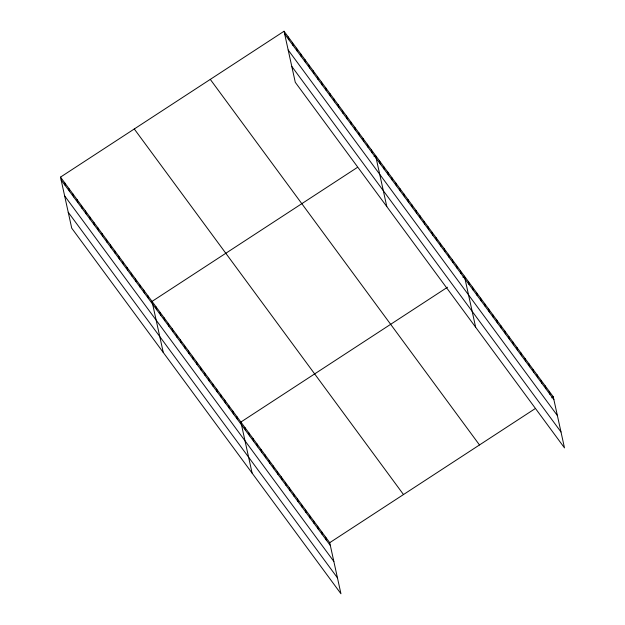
<?xml version="1.0" encoding="UTF-8"?>
<svg xmlns="http://www.w3.org/2000/svg" width="625" height="625" viewBox="0 0 625 625"><rect width="100%" height="100%" fill="white"/><g stroke="black" fill="none" stroke-linecap="round" stroke-linejoin="round"><path stroke-width="0.94" d="M60.508 177.117L329.719 542.688L340.945 593.75L71.734 228.18L60.508 177.117L284.055 31.25L553.266 396.82L564.492 447.883L295.281 82.312L284.055 31.25M357.141 167.578L152.039 301.406L163.266 352.477M374.047 156.547L375.586 155.547L386.812 206.609M447.523 287.211L240.883 422.047L252.109 473.109M462.891 277.188L464.422 276.18L475.656 327.25M329.719 542.688L534.82 408.852M551.727 397.82L553.266 396.82M284.68 34.086L553.891 399.656M288.18 50L557.391 415.57M291.781 66.398L560.992 431.969M210.281 79.383L479.492 444.953M134.281 128.977L403.492 494.547M61.133 179.945L330.344 545.516M64.633 195.867L333.844 561.438M68.234 212.266L337.445 577.836M549.227 391.336L549.852 394.172M545.188 385.852L545.812 388.688M541.148 380.367L541.773 383.203M537.109 374.883L537.734 377.719M533.07 369.406L533.695 372.234M529.039 363.922L529.656 366.75M525 358.438L525.617 361.266M520.961 352.953L521.586 355.789M516.922 347.469L517.547 350.305M512.883 341.984L513.508 344.82M508.844 336.5L509.469 339.336M504.805 331.016L505.43 333.852M500.766 325.531L501.391 328.367M496.734 320.055L497.352 322.883M492.695 314.57L493.313 317.398M488.656 309.086L489.273 311.914M484.617 303.602L485.242 306.43M480.578 298.117L481.203 300.953M476.539 292.633L477.164 295.469M472.5 287.148L473.125 289.984M468.461 281.664L469.086 284.5M460.391 270.695L461.008 273.531M456.352 265.219L456.969 268.047M452.312 259.734L452.938 262.562M448.273 254.25L448.898 257.078M444.234 248.766L444.859 251.594M440.195 243.281L440.82 246.117M436.156 237.797L436.781 240.633M432.117 232.312L432.742 235.148M428.078 226.828L428.703 229.664M424.047 221.344L424.664 224.18M420.008 215.859L420.625 218.695M415.969 210.383L416.594 213.211M411.93 204.898L412.555 207.727M407.891 199.414L408.516 202.242M403.852 193.93L404.477 196.766M399.812 188.445L400.437 191.281M395.773 182.961L396.398 185.797M391.742 177.477L392.359 180.312M387.703 171.992L388.32 174.828M383.664 166.508L384.281 169.344M379.625 161.031L380.25 163.859M371.422 149.891L372.047 152.727M367.266 144.242L367.891 147.078M363.102 138.594L363.727 141.43M358.945 132.945L359.57 135.781M354.781 127.297L355.406 130.125M350.625 121.648L351.242 124.477M346.461 115.992L347.086 118.828M342.305 110.344L342.922 113.18M338.141 104.695L338.766 107.531M333.984 99.047L334.602 101.883M329.82 93.398L330.445 96.227M325.656 87.75L326.281 90.578M321.5 82.094L322.125 84.93M317.336 76.445L317.961 79.281M313.18 70.797L313.805 73.633M309.016 65.148L309.641 67.984M304.859 59.5L305.477 62.328M300.695 53.852L301.32 56.68M296.539 48.195L297.156 51.031M292.375 42.547L293 45.383M288.211 36.898L288.836 39.734M325.68 537.203L326.305 540.039M321.641 531.719L322.266 534.555M317.602 526.234L318.227 529.07M313.562 520.75L314.188 523.586M309.531 515.266L310.148 518.102M305.492 509.781L306.109 512.617M301.453 504.305L302.078 507.133M297.414 498.82L298.039 501.648M293.375 493.336L294 496.164M289.336 487.852L289.961 490.68M285.297 482.367L285.922 485.203M281.258 476.883L281.883 479.719M277.219 471.398L277.844 474.234M273.188 465.914L273.805 468.75M269.148 460.43L269.766 463.266M265.109 454.945L265.734 457.781M261.07 449.469L261.695 452.297M257.031 443.984L257.656 446.812M252.992 438.5L253.617 441.328M248.953 433.016L249.578 435.844M244.914 427.531L245.539 430.367M236.844 416.563L237.461 419.398M232.805 411.078L233.422 413.914M228.766 405.594L229.391 408.43M224.727 400.109L225.352 402.945M220.688 394.633L221.312 397.461M216.648 389.148L217.273 391.977M212.609 383.664L213.234 386.492M208.57 378.18L209.195 381.016M204.539 372.695L205.156 375.531M200.5 367.211L201.117 370.047M196.461 361.727L197.086 364.562M192.422 356.242L193.047 359.078M188.383 350.758L189.008 353.594M184.344 345.281L184.969 348.109M180.305 339.797L180.93 342.625M176.266 334.312L176.891 337.141M172.227 328.828L172.852 331.656M168.195 323.344L168.812 326.18M164.156 317.859L164.773 320.695M160.117 312.375L160.742 315.211M156.078 306.891L156.703 309.727M147.883 295.758L148.5 298.594M143.719 290.109L144.344 292.945M139.555 284.461L140.18 287.289M135.398 278.812L136.023 281.641M131.234 273.164L131.859 275.992M127.078 267.508L127.703 270.344M122.914 261.859L123.539 264.695M118.758 256.211L119.375 259.047M114.594 250.563L115.219 253.391M110.438 244.914L111.055 247.742M106.273 239.266L106.898 242.094M102.117 233.609L102.734 236.445M97.953 227.961L98.578 230.797M93.789 222.312L94.414 225.148M89.633 216.664L90.258 219.5M85.469 211.016L86.094 213.844M81.312 205.367L81.938 208.195M77.148 199.711L77.773 202.547M72.992 194.062L73.609 196.898M68.828 188.414L69.453 191.25M64.672 182.766L65.289 185.602"/></g></svg>
